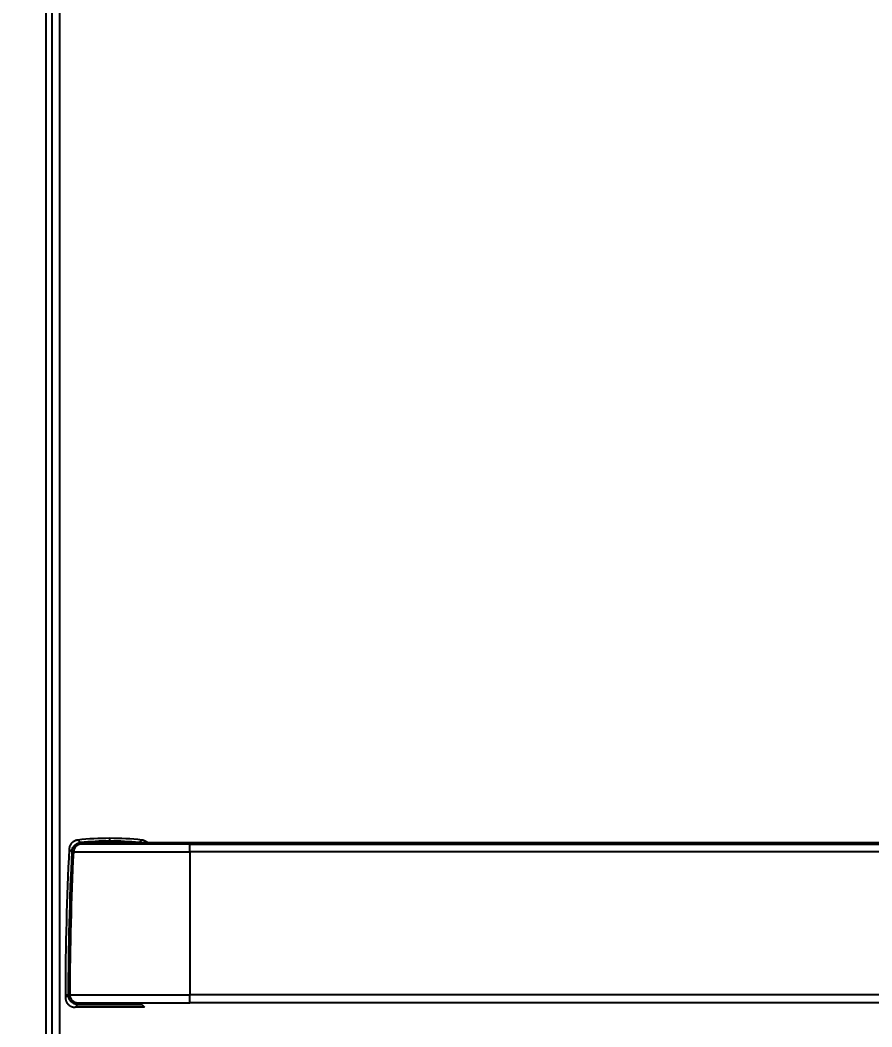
# Model space of a CAD drawing. Extents: x 4885 to 9138, y -729 to 2388.
# Drawn here: x 6000.2 to 6106.6, y -110.1 to 15.7 of the extents above; entities that cross this region are included whole.
import ezdxf

# ---------------------------------------------------------------- set-up
doc = ezdxf.new("R2010")
doc.units = 0
doc.header["$LTSCALE"] = 10
doc.header["$MEASUREMENT"] = 0
doc.header["$PDMODE"] = 3
doc.header["$PDSIZE"] = -10
doc.layers.get('0').update_dxf_attribs({"linetype": 'CONTINUOUS'})
doc.layers.get('DEFPOINTS').update_dxf_attribs({"linetype": 'CONTINUOUS'})
doc.styles.add('Daelim Dimension', font='NanumGothic.ttf')
doc.dimstyles.new('DEFAULT', dxfattribs={"dimscale": 2, "dimtxt": 2, "dimasz": 2, "dimexe": 0, "dimexo": 2, "dimgap": 1, "dimtad": 1, "dimdec": 1, "dimzin": 9, "dimdsep": 46, "dimtxsty": 'Daelim Dimension', "dimcen": 0.5, "dimclrd": 252, "dimclre": 252, "dimclrt": 3, "dimadec": 1, "dimazin": 0, "dimtfac": 1, "dimtdec": 1, "dimtix": 1, "dimtmove": 0, "dimatfit": 3, "dimfxl": 1, "dimtolj": 1, "dimtzin": 1, "dimlwd": 9, "dimlwe": 9, "dimarcsym": 0})

# ---------------------------------------------------------------- blocks, each defined once
blk = doc.blocks.new('*D57')
at = {"color": 5, "lineweight": 9, "ltscale": 0.5, "transparency": 16777216}
for p, q in [((5963.54, 144.9), (5963.54, -301.55)), ((6413.54, 144.9), (6413.54, -301.55)), ((5971.54, -299.55), (6405.54, -299.55))]:
    blk.add_line(p, q, dxfattribs=at)
at = {"color": 5, "ltscale": 0.5, "transparency": 16777216}
for points in [[(5971.54, -298.21), (5971.54, -300.88), (5963.54, -299.55)], [(6405.54, -298.21), (6405.54, -300.88), (6413.54, -299.55)]]:
    blk.add_solid(points, dxfattribs=at)
at = {"layer": 'DEFPOINTS', "color": 0, "ltscale": 0.5, "transparency": 16777216}
for p in [(5963.54, 148.9), (6413.54, 148.9), (6413.54, -299.55)]:
    blk.add_point(p, dxfattribs=at)
at = {"color": 7, "ltscale": 0.5, "transparency": 16777216, "insert": (6188.54, -286.69), "char_height": 20, "attachment_point": 5, "style": 'Daelim Dimension'}
blk.add_mtext('\\A1;450', dxfattribs=at)
blk = doc.blocks.new('*D68')
at = {"color": 5, "lineweight": 9, "ltscale": 0.5, "transparency": 16777216}
for p, q in [((6167.68, 249.69), (5799.77, 249.69)), ((5801.77, 241.69), (5801.77, -209.07)), ((6189.43, -217.07), (5799.77, -217.07))]:
    blk.add_line(p, q, dxfattribs=at)
at = {"color": 5, "ltscale": 0.5, "transparency": 16777216}
for points in [[(5800.43, 241.69), (5803.1, 241.69), (5801.77, 249.69)], [(5800.43, -209.07), (5803.1, -209.07), (5801.77, -217.07)]]:
    blk.add_solid(points, dxfattribs=at)
at = {"layer": 'DEFPOINTS', "color": 0, "ltscale": 0.5, "transparency": 16777216}
for p in [(6171.68, 249.69), (5801.77, -217.07), (6193.43, -217.07)]:
    blk.add_point(p, dxfattribs=at)
at = {"color": 7, "ltscale": 0.5, "transparency": 16777216, "insert": (5788.88, 16.31), "char_height": 20, "attachment_point": 5, "rotation": 90, "style": 'Daelim Dimension'}
blk.add_mtext('\\A1;467', dxfattribs=at)
blk = doc.blocks.new('*D70')
at = {"color": 5, "lineweight": 9, "ltscale": 0.5, "transparency": 16777216}
for p, q in [((5960.43, 147.9), (5916.18, 147.9)), ((5918.18, 139.9), (5918.18, -209.07)), ((6014.42, -217.07), (5916.18, -217.07))]:
    blk.add_line(p, q, dxfattribs=at)
at = {"color": 5, "ltscale": 0.5, "transparency": 16777216}
for points in [[(5916.85, 139.9), (5919.52, 139.9), (5918.18, 147.9)], [(5916.85, -209.07), (5919.52, -209.07), (5918.18, -217.07)]]:
    blk.add_solid(points, dxfattribs=at)
at = {"layer": 'DEFPOINTS', "color": 0, "ltscale": 0.5, "transparency": 16777216}
for p in [(5964.43, 147.9), (5918.18, -217.07), (6018.42, -217.07)]:
    blk.add_point(p, dxfattribs=at)
at = {"color": 7, "ltscale": 0.5, "transparency": 16777216, "insert": (5905.28, -34.59), "char_height": 20, "attachment_point": 5, "rotation": 90, "style": 'Daelim Dimension'}
blk.add_mtext('\\A1;365', dxfattribs=at)

msp = doc.modelspace()

# ---------------------------------------------------------------- linework, layer by layer
at = {"color": 7, "linetype": 'Continuous', "lineweight": 25}
for p, q in [((6003.43, 146.93), (6003.43, -202.07)), ((6004.19, 146.16), (6004.19, -160.59)), ((6005.19, -160.59), (6005.19, 146.16)), ((6011.43, -86.87), (6011.43, -86.52)), ((6021.43, -87.25), (6007.78, -87.25)), ((6021.43, -87.07), (6011.43, -87.07)), ((6365.43, -87.07), (6021.43, -87.07)), ((6021.43, -87.07), (6021.43, -87.25)), ((6021.43, -87.25), (6365.43, -87.25)), ((6021.43, -88.2), (6021.43, -87.25)), ((6006.88, -88.2), (6021.43, -88.2)), ((6365.43, -88.2), (6021.43, -88.2)), ((6021.43, -88.2), (6021.43, -106.07)), ((6006.23, -106.07), (6005.88, -106.42)), ((6005.88, -106.07), (6006.23, -106.07)), ((6005.88, -106.07), (6005.88, -106.42)), ((6006.23, -106.07), (6006.23, -106.07)), ((6006.43, -106.07), (6021.43, -106.07)), ((6365.43, -106.07), (6021.43, -106.07)), ((6021.43, -107.07), (6021.43, -106.07)), ((6007.08, -107.62), (6007.43, -107.27)), ((6015.77, -107.62), (6007.08, -107.62)), ((6007.43, -107.07), (6021.43, -107.07)), ((6007.43, -107.27), (6015.43, -107.27)), ((6015.43, -107.27), (6015.77, -107.62)), ((6365.43, -107.07), (6021.43, -107.07))]:
    msp.add_line(p, q, dxfattribs=at)
for centre, radius, start, end in [((6011.43, -123.62), 37.1, 90, 96.2002), ((6011.43, -123.62), 37.1, 83.7998, 90), ((6394.63, -107.07), 388.76, 177.1693, 179.8526), ((6007.88, -88.25), 1, 95.7199, 177.2136), ((6011.43, -123.62), 36.75, 90, 95.7201), ((6011.43, -123.62), 36.55, 90, 95.7199), ((6011.43, -123.62), 36.75, 84.2799, 90), ((6394.63, -107.07), 388.41, 177.2136, 179.8524), ((6394.63, -107.07), 388.21, 177.2136, 179.8524), ((6007.43, -106.07), 1, 180, 270)]:
    msp.add_arc(centre, radius, start, end, dxfattribs=at)
for points, knots in [([(6007.42, -86.74), (6007.35, -86.75), (6007.28, -86.76), (6007.18, -86.79), (6007.14, -86.8), (6007.09, -86.82), (6007.08, -86.83), (6007.05, -86.84), (6007.03, -86.85), (6006.95, -86.89), (6006.89, -86.93), (6006.8, -86.99), (6006.78, -87.01), (6006.74, -87.05), (6006.72, -87.06), (6006.7, -87.08), (6006.69, -87.09), (6006.63, -87.16), (6006.58, -87.21), (6006.52, -87.3), (6006.51, -87.33), (6006.47, -87.4), (6006.46, -87.43), (6006.42, -87.53), (6006.39, -87.59), (6006.37, -87.7), (6006.36, -87.73), (6006.36, -87.78), (6006.35, -87.8), (6006.35, -87.84), (6006.35, -87.85), (6006.35, -87.87)], [0, 0, 0, 0, 0.125, 0.125, 0.1875, 0.1875, 0.21875, 0.21875, 0.25, 0.25, 0.375, 0.375, 0.4375, 0.4375, 0.46875, 0.46875, 0.5, 0.5, 0.625, 0.625, 0.6875, 0.6875, 0.75, 0.75, 0.875, 0.875, 0.9375, 0.9375, 0.96875, 0.96875, 1, 1, 1, 1]), ([(6007.76, -87.05), (6007.7, -87), (6007.65, -86.95), (6007.53, -86.84), (6007.48, -86.79), (6007.42, -86.74)], [0, 0, 0, 0, 0.500738, 0.500738, 1, 1, 1, 1]), ([(6015.43, -86.74), (6015.38, -86.79), (6015.32, -86.84), (6015.2, -86.95), (6015.15, -87), (6015.09, -87.05)], [0, 0, 0, 0, 0.499262, 0.499262, 1, 1, 1, 1]), ([(6016.13, -87.06), (6016.09, -87.03), (6016.06, -87), (6015.99, -86.95), (6015.96, -86.93), (6015.9, -86.89), (6015.87, -86.87), (6015.77, -86.83), (6015.71, -86.8), (6015.61, -86.77), (6015.57, -86.76), (6015.52, -86.75), (6015.5, -86.75), (6015.47, -86.74), (6015.45, -86.74), (6015.43, -86.74)], [0, 0, 0, 0, 0.186109, 0.186109, 0.321758, 0.321758, 0.457406, 0.457406, 0.728703, 0.728703, 0.864352, 0.864352, 0.932176, 0.932176, 1, 1, 1, 1]), ([(6006.68, -88.19), (6006.69, -88.12), (6006.7, -88.05), (6006.72, -87.94), (6006.73, -87.91), (6006.75, -87.86), (6006.75, -87.84), (6006.76, -87.81), (6006.77, -87.79), (6006.81, -87.71), (6006.84, -87.65), (6006.9, -87.56), (6006.92, -87.53), (6006.95, -87.49), (6006.96, -87.47), (6006.99, -87.45), (6007, -87.43), (6007.06, -87.37), (6007.11, -87.32), (6007.2, -87.26), (6007.23, -87.24), (6007.27, -87.21), (6007.29, -87.2), (6007.32, -87.19), (6007.34, -87.18), (6007.42, -87.14), (6007.48, -87.11), (6007.59, -87.08), (6007.62, -87.08), (6007.67, -87.07), (6007.69, -87.06), (6007.73, -87.06), (6007.74, -87.06), (6007.76, -87.05)], [0, 0, 0, 0, 0.125, 0.125, 0.1875, 0.1875, 0.21875, 0.21875, 0.25, 0.25, 0.375, 0.375, 0.4375, 0.4375, 0.46875, 0.46875, 0.5, 0.5, 0.625, 0.625, 0.6875, 0.6875, 0.71875, 0.71875, 0.75, 0.75, 0.875, 0.875, 0.9375, 0.9375, 0.96875, 0.96875, 1, 1, 1, 1])]:
    msp.add_open_spline(points, degree=3, knots=knots, dxfattribs=at)
msp.add_open_spline([(6006.35, -87.87), (6006.46, -87.98), (6006.57, -88.08), (6006.68, -88.19)], degree=3, dxfattribs=at)
for points in [[(6005.88, -106.42), (6005.88, -107.12), (6006.37, -107.62), (6007.08, -107.62)], [(6007.43, -107.27), (6006.72, -107.27), (6006.23, -106.77), (6006.23, -106.07)]]:
    msp.add_rational_spline(points, [1, 0.804809640383, 0.804809640383, 1], degree=3, dxfattribs=at)

# ---------------------------------------------------------------- dimensions: what is measured, and where the dimension line sits
at = {"color": 5, "ltscale": 0.5}
for base, p1, p2, picture, middle in [((5801.77, -217.07), (6171.68, 249.69), (6193.43, -217.07), '*D68', (5788.88, 16.31)), ((5918.18, -217.07), (5964.43, 147.9), (6018.42, -217.07), '*D70', (5905.28, -34.59))]:
    dim = msp.add_linear_dim(base=base, p1=p1, p2=p2, angle=90, dimstyle='DEFAULT', override={"dimtxt": 10, "dimasz": 4, "dimexe": 1, "dimdec": 0, "dimclrd": 5, "dimclre": 5, "dimclrt": 7}, dxfattribs=at)
    dim.commit()
    dim.dimension.update_dxf_attribs({"geometry": picture, "text_midpoint": middle})
dim = msp.add_linear_dim(base=(6413.54, -299.55), p1=(5963.54, 148.9), p2=(6413.54, 148.9), dimstyle='DEFAULT', override={"dimtxt": 10, "dimasz": 4, "dimexe": 1, "dimdec": 0, "dimclrd": 5, "dimclre": 5, "dimclrt": 7}, dxfattribs=at)
dim.commit()
dim.dimension.update_dxf_attribs({"geometry": '*D57', "text_midpoint": (6188.54, -299.55), "dimtype": 160})

doc.saveas('drawing.dxf')
